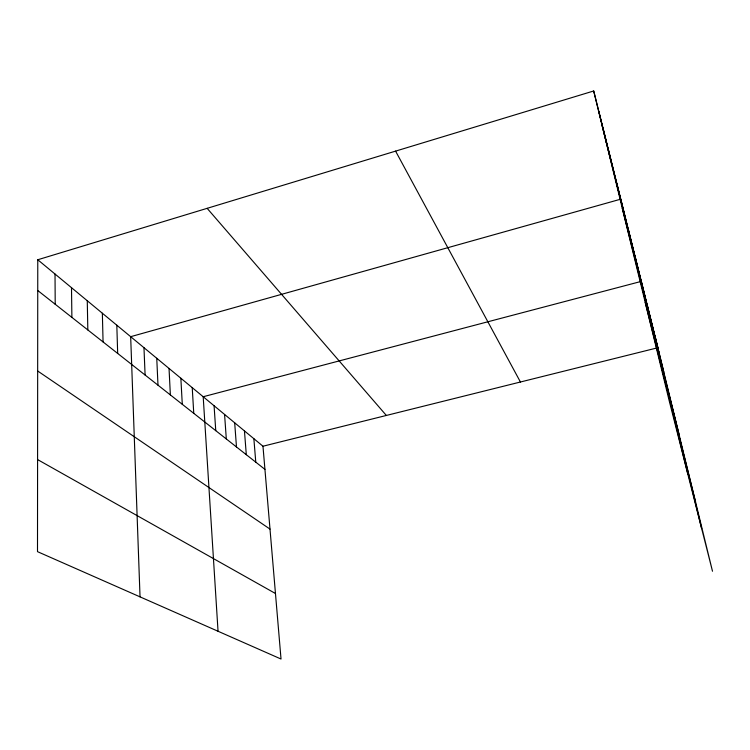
<?xml version="1.0" encoding="UTF-8"?>
<svg xmlns="http://www.w3.org/2000/svg" width="750" height="750" viewBox="0 0 750 750"><rect width="100%" height="100%" fill="white"/><g stroke="black" fill="none" stroke-linecap="round" stroke-linejoin="round"><path stroke-width="1.12" d="M37.772 259.753L37.5 551.653L281.025 659.025L262.969 446.231L37.772 259.753L593.7 90.975L657.881 347.728M262.969 446.231L656.766 348M37.584 459.581L275.466 593.513M37.669 370.997L270 529.097M37.744 290.512L264.938 469.369M207.141 208.331L386.353 415.453M395.587 151.116L520.434 382.013M645.178 302.213L695.606 502.106M601.556 123.216L663.787 371.887M622.228 208.031L679.059 434.4M655.378 337.697L712.5 571.247L669.253 401.006L593.7 90.975M647.259 305.25L658.856 352.181M701.681 528.656L641.297 281.381L203.194 396.731L218.044 631.256M635.016 256.256L644.784 295.95M628.191 228.947L638.447 270.628M687.938 474.544L620.747 199.162L130.669 336.684L140.034 596.869M616.763 183.225L623.981 212.822M608.212 149.025L619.931 196.631M603.619 130.641L611.203 161.784M598.781 111.319L606.506 142.997M253.866 438.694L255.778 462.169M244.444 430.884L246.309 454.706M234.684 422.803L236.484 446.981M224.569 414.431L226.312 438.966M214.078 405.75L215.756 430.659M192.234 387.656L193.753 413.334M180.853 378.234L182.287 404.306M169.031 368.447L170.372 394.931M156.75 358.275L157.988 385.181M143.972 347.7L145.097 375.028M116.812 325.2L117.675 353.447M102.356 313.238L103.069 341.944M87.272 300.741L87.825 329.944M71.503 287.691L71.888 317.4M55.022 274.041L55.209 304.266"/></g></svg>
